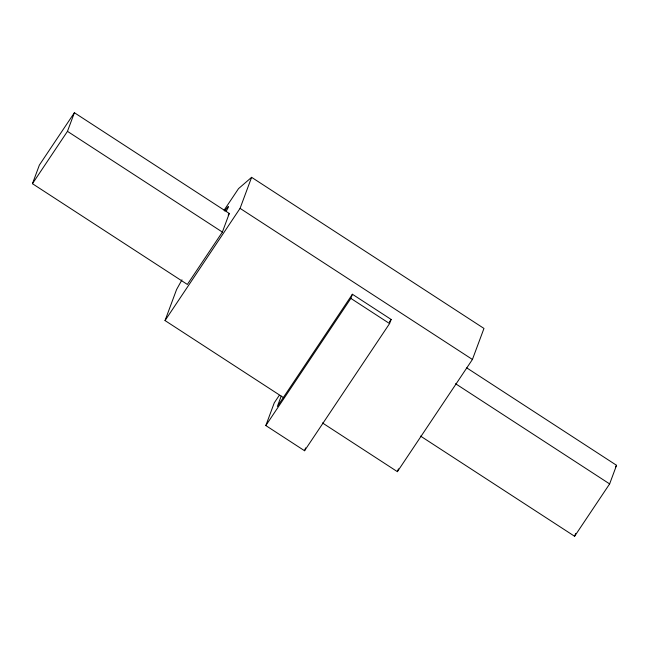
<?xml version="1.0" encoding="UTF-8"?>
<svg xmlns="http://www.w3.org/2000/svg" width="649" height="649" viewBox="0 0 649 649"><rect width="100%" height="100%" fill="white"/><g stroke="black" fill="none" stroke-linecap="round" stroke-linejoin="round"><path stroke-width="0.97" d="M32.45 183.699L39.37 165.081L74.392 112.723L229.292 213.456L222.372 232.074L187.35 284.44L32.45 183.699L67.464 131.341L74.392 112.723M283.735 397.756L165.033 320.565L176.577 289.535L181.963 279.824M165.033 320.565L240.073 208.361L251.609 177.331L483.967 328.435L472.423 359.465L397.391 471.669L322.464 422.945M281.212 396.117L277.366 406.461L352.399 294.257L391.128 319.438L389.587 323.575L304.551 450.739L265.822 425.557L274.284 402.802L279.289 395.322M265.822 425.557L350.866 298.394L352.399 294.257M304.551 450.739L305.606 447.899M397.391 471.669L398.437 468.846M420.552 436.096L574.608 536.277L575.647 533.486M574.608 536.277L609.63 483.919L616.55 465.301L466.728 367.869M224.075 210.244L238.524 188.632L251.609 177.331M228.18 215.119L229.292 213.456M389.449 321.953L391.128 319.438M615.439 466.964L616.55 465.301M240.073 208.361L472.423 359.465M350.866 298.394L389.587 323.575M67.464 131.341L222.372 232.074M455.574 383.729L609.63 483.919M224.659 210.99A18.505 0.99 -57 0 1 226.217 211.168"/></g></svg>
